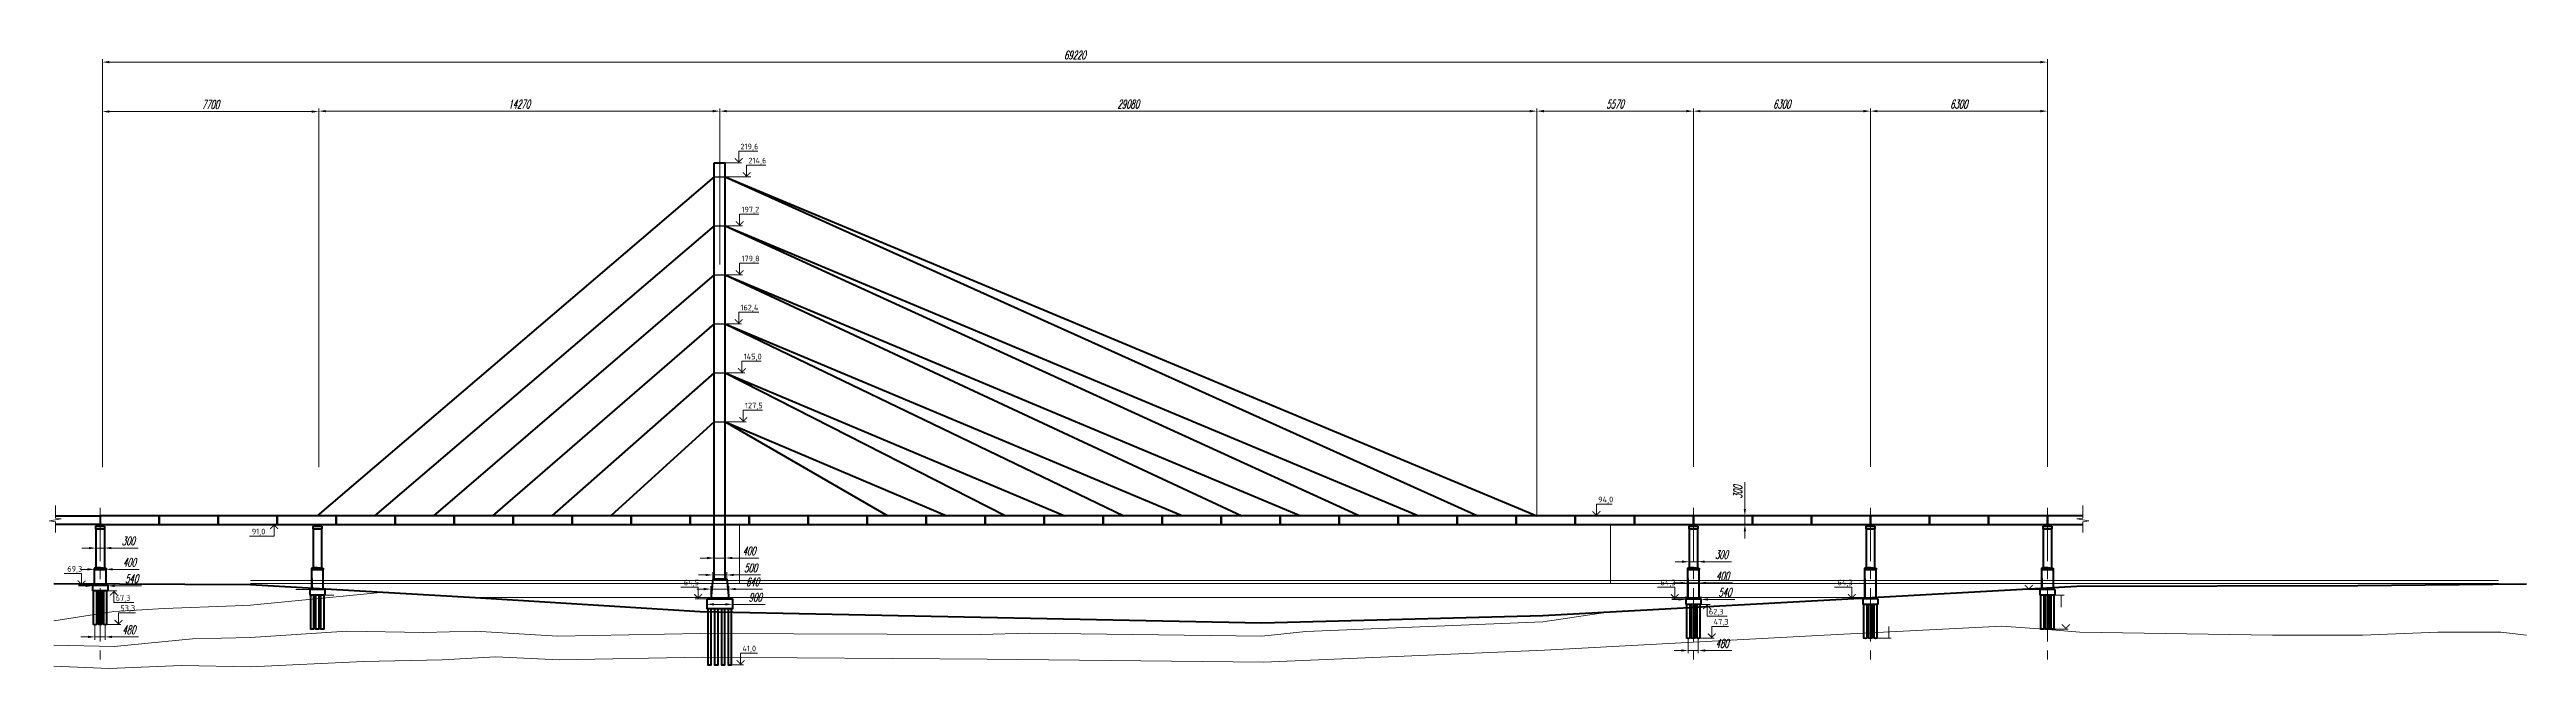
# Model space of a CAD drawing. Header units: inches. Extents: x 240 to 1121, y 146 to 366.
import ezdxf

# ---------------------------------------------------------------- set-up
doc = ezdxf.new("R2010")
doc.units = ezdxf.units.IN
doc.header["$MEASUREMENT"] = 0
doc.linetypes.add('CENTER2', pattern=[28.575, 19.05, -3.175, 3.175, -3.175])
for name, color, linetype, lineweight in [('2', 7, 'Continuous', 15), ('axis', 40, 'CENTER2', 20), ('dim', 4, 'Continuous', 25), ('elevation', 250, 'Continuous', 40)]:
    doc.layers.add(name, color=color, linetype=linetype, lineweight=lineweight)
doc.layers.add('const', color=251, linetype='Continuous', lineweight=0, plot=False)
doc.layers.add('Model', color=250, linetype='Continuous')
doc.layers.add('water level', color=7, linetype='Continuous', lineweight=9, true_color=0x2099df)
doc.styles.add('GOST-2.304_Type-B', font='')
doc.styles.add('text-razm', font='simplex.shx', dxfattribs={"width": 0.6, "oblique": 15})
doc.styles.get('GOST-2.304_Type-B').set_extended_font_data('GOST Common')
doc.dimstyles.new('razm-001', dxfattribs={"dimtxt": 3, "dimasz": 2.5, "dimexe": 1, "dimexo": 0, "dimgap": 1, "dimtad": 1, "dimdec": 0, "dimlfac": 100, "dimzin": 1, "dimtxsty": 'text-razm', "dimcen": 2.5, "dimclrd": 256, "dimclre": 256, "dimclrt": 7, "dimaunit": 1, "dimadec": 0, "dimazin": 2, "dimtfac": 1, "dimtdec": 0, "dimtmove": 0, "dimatfit": 3, "dimfxl": 1, "dimlwd": 20, "dimlwe": 20, "dimarcsym": 0})

# ---------------------------------------------------------------- blocks, each defined once
blk = doc.blocks.new('*D23')
at = {"layer": 'Defpoints', "color": 0, "transparency": 16777216}
for p in [(474, 168.82), (483, 168.82), (483, 168.61)]:
    blk.add_point(p, dxfattribs=at)
at = {"layer": 'dim', "lineweight": 20, "transparency": 16777216}
for p, q in [((474, 168.82), (474, 167.61)), ((476.5, 168.61), (480.5, 168.61)), ((483, 168.82), (483, 167.61)), ((483, 168.61), (494.65, 168.61))]:
    blk.add_line(p, q, dxfattribs=at)
at = {"layer": 'dim', "transparency": 16777216}
for points in [[(476.5, 169.03), (476.5, 168.19), (474, 168.61)], [(480.5, 169.03), (480.5, 168.19), (483, 168.61)]]:
    blk.add_solid(points, dxfattribs=at)
at = {"layer": 'dim', "color": 7, "transparency": 16777216, "insert": (491.16, 171.11), "char_height": 3, "attachment_point": 5, "style": 'text-razm'}
blk.add_mtext('900', dxfattribs=at)
blk = doc.blocks.new('*D24')
at = {"layer": 'Defpoints', "color": 0, "transparency": 16777216}
for p in [(476.5, 183.84), (480.5, 185.09), (480.5, 183.84)]:
    blk.add_point(p, dxfattribs=at)
at = {"layer": 'dim', "lineweight": 20, "transparency": 16777216}
for p, q in [((476.5, 183.84), (476.5, 186.09)), ((480.5, 183.84), (480.5, 186.09)), ((474, 185.09), (471.5, 185.09)), ((476.5, 185.09), (480.5, 185.09)), ((483, 185.09), (492.42, 185.09))]:
    blk.add_line(p, q, dxfattribs=at)
at = {"layer": 'dim', "transparency": 16777216}
for points in [[(474, 185.51), (474, 184.67), (476.5, 185.09)], [(483, 185.51), (483, 184.67), (480.5, 185.09)]]:
    blk.add_solid(points, dxfattribs=at)
at = {"layer": 'dim', "color": 7, "transparency": 16777216, "insert": (488.96, 187.59), "char_height": 3, "attachment_point": 5, "style": 'text-razm'}
blk.add_mtext('400', dxfattribs=at)
blk = doc.blocks.new('*D25')
at = {"layer": 'Defpoints', "color": 0, "transparency": 16777216}
for p in [(476, 177.59), (481, 179.06), (481, 177.59)]:
    blk.add_point(p, dxfattribs=at)
at = {"layer": 'dim', "lineweight": 20, "transparency": 16777216}
for p, q in [((473.5, 179.06), (471, 179.06)), ((476, 177.59), (476, 180.06)), ((476, 179.06), (481, 179.06)), ((481, 177.59), (481, 180.06)), ((483.5, 179.06), (493.04, 179.06))]:
    blk.add_line(p, q, dxfattribs=at)
at = {"layer": 'dim', "transparency": 16777216}
for points in [[(473.5, 179.48), (473.5, 178.65), (476, 179.06)], [(483.5, 179.48), (483.5, 178.65), (481, 179.06)]]:
    blk.add_solid(points, dxfattribs=at)
at = {"layer": 'dim', "color": 7, "transparency": 16777216, "insert": (489.52, 181.56), "char_height": 3, "attachment_point": 5, "style": 'text-razm'}
blk.add_mtext('500', dxfattribs=at)
blk = doc.blocks.new('*D26')
at = {"layer": 'Defpoints', "color": 0, "transparency": 16777216}
for p in [(475.3, 171.07), (481.7, 174.04), (481.7, 171.07)]:
    blk.add_point(p, dxfattribs=at)
at = {"layer": 'dim', "lineweight": 20, "transparency": 16777216}
for p, q in [((472.8, 174.04), (470.3, 174.04)), ((475.3, 171.07), (475.3, 175.04)), ((475.3, 174.04), (481.7, 174.04)), ((481.7, 171.07), (481.7, 175.04)), ((484.2, 174.04), (493.69, 174.04))]:
    blk.add_line(p, q, dxfattribs=at)
at = {"layer": 'dim', "transparency": 16777216}
for points in [[(472.8, 174.46), (472.8, 173.62), (475.3, 174.04)], [(484.2, 174.46), (484.2, 173.62), (481.7, 174.04)]]:
    blk.add_solid(points, dxfattribs=at)
at = {"layer": 'dim', "color": 7, "transparency": 16777216, "insert": (490.2, 176.54), "char_height": 3, "attachment_point": 5, "style": 'text-razm'}
blk.add_mtext('640', dxfattribs=at)
blk = doc.blocks.new('*D27')
at = {"layer": 'Defpoints', "color": 0, "transparency": 16777216}
for p in [(769.3, 344.06), (478.5, 325.64), (769.3, 200.07)]:
    blk.add_point(p, dxfattribs=at)
at = {"layer": 'dim', "lineweight": 20, "transparency": 16777216}
for p, q in [((478.5, 325.64), (478.5, 345.06)), ((481, 344.06), (766.8, 344.06)), ((769.3, 200.07), (769.3, 345.06))]:
    blk.add_line(p, q, dxfattribs=at)
at = {"layer": 'dim', "transparency": 16777216}
for points in [[(481, 344.48), (481, 343.65), (478.5, 344.06)], [(766.8, 344.48), (766.8, 343.65), (769.3, 344.06)]]:
    blk.add_solid(points, dxfattribs=at)
at = {"layer": 'dim', "color": 7, "transparency": 16777216, "insert": (623.9, 346.56), "char_height": 3, "attachment_point": 5, "style": 'text-razm'}
blk.add_mtext('29080', dxfattribs=at)
blk = doc.blocks.new('*D28')
at = {"layer": 'Defpoints', "color": 0, "transparency": 16777216}
for p in [(825, 344.06), (769.3, 265.08), (825, 217.5)]:
    blk.add_point(p, dxfattribs=at)
at = {"layer": 'dim', "lineweight": 20, "transparency": 16777216}
for p, q in [((769.3, 265.08), (769.3, 345.06)), ((771.8, 344.06), (822.5, 344.06)), ((825, 217.5), (825, 345.06))]:
    blk.add_line(p, q, dxfattribs=at)
at = {"layer": 'dim', "transparency": 16777216}
for points in [[(771.8, 344.48), (771.8, 343.65), (769.3, 344.06)], [(822.5, 344.48), (822.5, 343.65), (825, 344.06)]]:
    blk.add_solid(points, dxfattribs=at)
at = {"layer": 'dim', "color": 7, "transparency": 16777216, "insert": (797.15, 346.56), "char_height": 3, "attachment_point": 5, "style": 'text-razm'}
blk.add_mtext('5570', dxfattribs=at)
blk = doc.blocks.new('*D29')
at = {"layer": 'Defpoints', "color": 0, "transparency": 16777216}
for p in [(888, 344.06), (825, 273.5), (888, 217.5)]:
    blk.add_point(p, dxfattribs=at)
at = {"layer": 'dim', "lineweight": 20, "transparency": 16777216}
for p, q in [((825, 273.5), (825, 345.06)), ((827.5, 344.06), (885.5, 344.06)), ((888, 217.5), (888, 345.06))]:
    blk.add_line(p, q, dxfattribs=at)
at = {"layer": 'dim', "transparency": 16777216}
for points in [[(827.5, 344.48), (827.5, 343.65), (825, 344.06)], [(885.5, 344.48), (885.5, 343.65), (888, 344.06)]]:
    blk.add_solid(points, dxfattribs=at)
at = {"layer": 'dim', "color": 7, "transparency": 16777216, "insert": (856.5, 346.56), "char_height": 3, "attachment_point": 5, "style": 'text-razm'}
blk.add_mtext('6300', dxfattribs=at)
blk = doc.blocks.new('*D30')
at = {"layer": 'Defpoints', "color": 0, "transparency": 16777216}
for p in [(478.5, 344.06), (478.5, 289.54), (335.79, 217.5)]:
    blk.add_point(p, dxfattribs=at)
at = {"layer": 'dim', "lineweight": 20, "transparency": 16777216}
for p, q in [((335.79, 217.5), (335.79, 345.06)), ((338.29, 344.06), (476, 344.06)), ((478.5, 289.54), (478.5, 345.06))]:
    blk.add_line(p, q, dxfattribs=at)
at = {"layer": 'dim', "transparency": 16777216}
for points in [[(338.29, 344.48), (338.29, 343.65), (335.79, 344.06)], [(476, 344.48), (476, 343.65), (478.5, 344.06)]]:
    blk.add_solid(points, dxfattribs=at)
at = {"layer": 'dim', "color": 7, "transparency": 16777216, "insert": (407.14, 346.56), "char_height": 3, "attachment_point": 5, "style": 'text-razm'}
blk.add_mtext('14270', dxfattribs=at)
blk = doc.blocks.new('*D31')
at = {"layer": 'Defpoints', "color": 0, "transparency": 16777216}
for p in [(335.79, 343.91), (258.79, 217.35), (335.79, 217.35)]:
    blk.add_point(p, dxfattribs=at)
at = {"layer": 'dim', "lineweight": 20, "transparency": 16777216}
for p, q in [((258.79, 217.35), (258.79, 344.91)), ((261.29, 343.91), (333.29, 343.91)), ((335.79, 217.35), (335.79, 344.91))]:
    blk.add_line(p, q, dxfattribs=at)
at = {"layer": 'dim', "transparency": 16777216}
for points in [[(261.29, 344.33), (261.29, 343.5), (258.79, 343.91)], [(333.29, 344.33), (333.29, 343.5), (335.79, 343.91)]]:
    blk.add_solid(points, dxfattribs=at)
at = {"layer": 'dim', "color": 7, "transparency": 16777216, "insert": (297.29, 346.41), "char_height": 3, "attachment_point": 5, "style": 'text-razm'}
blk.add_mtext('7700', dxfattribs=at)
blk = doc.blocks.new('*D32')
at = {"layer": 'Defpoints', "color": 0, "transparency": 16777216}
for p in [(951, 361.5), (258.79, 217.35), (951, 217.5)]:
    blk.add_point(p, dxfattribs=at)
at = {"layer": 'dim', "lineweight": 20, "transparency": 16777216}
for p, q in [((258.79, 217.35), (258.79, 362.5)), ((261.29, 361.5), (948.5, 361.5)), ((951, 217.5), (951, 362.5))]:
    blk.add_line(p, q, dxfattribs=at)
at = {"layer": 'dim', "transparency": 16777216}
for points in [[(261.29, 361.92), (261.29, 361.09), (258.79, 361.5)], [(948.5, 361.92), (948.5, 361.09), (951, 361.5)]]:
    blk.add_solid(points, dxfattribs=at)
at = {"layer": 'dim', "color": 7, "transparency": 16777216, "insert": (604.89, 364), "char_height": 3, "attachment_point": 5, "style": 'text-razm'}
blk.add_mtext('69220', dxfattribs=at)
blk = doc.blocks.new('*D33')
at = {"layer": 'Defpoints', "color": 0, "transparency": 16777216}
for p in [(951, 344.06), (888, 249.13), (951, 249.13)]:
    blk.add_point(p, dxfattribs=at)
at = {"layer": 'dim', "lineweight": 20, "transparency": 16777216}
for p, q in [((888, 249.13), (888, 345.06)), ((890.5, 344.06), (948.5, 344.06)), ((951, 249.13), (951, 345.06))]:
    blk.add_line(p, q, dxfattribs=at)
at = {"layer": 'dim', "transparency": 16777216}
for points in [[(890.5, 344.48), (890.5, 343.65), (888, 344.06)], [(948.5, 344.48), (948.5, 343.65), (951, 344.06)]]:
    blk.add_solid(points, dxfattribs=at)
at = {"layer": 'dim', "color": 7, "transparency": 16777216, "insert": (919.5, 346.56), "char_height": 3, "attachment_point": 5, "style": 'text-razm'}
blk.add_mtext('6300', dxfattribs=at)
blk = doc.blocks.new('*D34')
at = {"layer": 'Defpoints', "color": 0, "transparency": 16777216}
for p in [(256.5, 188.07), (259.5, 188.63), (259.5, 188.07)]:
    blk.add_point(p, dxfattribs=at)
at = {"layer": 'dim', "lineweight": 20, "transparency": 16777216}
for p, q in [((254, 188.63), (251.5, 188.63)), ((256.5, 188.07), (256.5, 189.63)), ((256.5, 188.63), (259.5, 188.63)), ((259.5, 188.07), (259.5, 189.63)), ((262, 188.63), (271.54, 188.63))]:
    blk.add_line(p, q, dxfattribs=at)
at = {"layer": 'dim', "transparency": 16777216}
for points in [[(254, 189.04), (254, 188.21), (256.5, 188.63)], [(262, 189.04), (262, 188.21), (259.5, 188.63)]]:
    blk.add_solid(points, dxfattribs=at)
at = {"layer": 'dim', "color": 7, "transparency": 16777216, "insert": (268.02, 191.13), "char_height": 3, "attachment_point": 5, "style": 'text-razm'}
blk.add_mtext('300', dxfattribs=at)
blk = doc.blocks.new('*D35')
at = {"layer": 'Defpoints', "color": 0, "transparency": 16777216}
for p in [(256, 181.27), (260, 181.13), (260, 181.05)]:
    blk.add_point(p, dxfattribs=at)
at = {"layer": 'dim', "lineweight": 20, "transparency": 16777216}
for p, q in [((253.5, 181.05), (251, 181.05)), ((256, 181.27), (256, 180.05)), ((256, 181.05), (260, 181.05)), ((260, 181.13), (260, 180.05)), ((262.5, 181.05), (271.92, 181.05))]:
    blk.add_line(p, q, dxfattribs=at)
at = {"layer": 'dim', "transparency": 16777216}
for points in [[(253.5, 181.47), (253.5, 180.64), (256, 181.05)], [(262.5, 181.47), (262.5, 180.64), (260, 181.05)]]:
    blk.add_solid(points, dxfattribs=at)
at = {"layer": 'dim', "color": 7, "transparency": 16777216, "insert": (268.46, 183.55), "char_height": 3, "attachment_point": 5, "style": 'text-razm'}
blk.add_mtext('400', dxfattribs=at)
blk = doc.blocks.new('*D36')
at = {"layer": 'Defpoints', "color": 0, "transparency": 16777216}
for p in [(255.3, 173.41), (260.7, 175.19), (260.7, 174.41)]:
    blk.add_point(p, dxfattribs=at)
at = {"layer": 'dim', "lineweight": 20, "transparency": 16777216}
for p, q in [((252.8, 175.19), (250.3, 175.19)), ((255.3, 173.41), (255.3, 176.19)), ((255.3, 175.19), (260.7, 175.19)), ((260.7, 174.41), (260.7, 176.19)), ((263.2, 175.19), (272.74, 175.19))]:
    blk.add_line(p, q, dxfattribs=at)
at = {"layer": 'dim', "transparency": 16777216}
for points in [[(252.8, 175.61), (252.8, 174.77), (255.3, 175.19)], [(263.2, 175.61), (263.2, 174.77), (260.7, 175.19)]]:
    blk.add_solid(points, dxfattribs=at)
at = {"layer": 'dim', "color": 7, "transparency": 16777216, "insert": (269.22, 177.69), "char_height": 3, "attachment_point": 5, "style": 'text-razm'}
blk.add_mtext('540', dxfattribs=at)
blk = doc.blocks.new('*D37')
at = {"layer": 'Defpoints', "color": 0, "transparency": 16777216}
for p in [(256.17, 161.32), (259.77, 161.32), (259.77, 157.03)]:
    blk.add_point(p, dxfattribs=at)
at = {"layer": 'dim', "lineweight": 20, "transparency": 16777216}
for p, q in [((256.17, 161.32), (256.17, 156.03)), ((259.77, 161.32), (259.77, 156.03)), ((253.67, 157.03), (251.17, 157.03)), ((256.17, 157.03), (259.77, 157.03)), ((262.27, 157.03), (271.7, 157.03))]:
    blk.add_line(p, q, dxfattribs=at)
at = {"layer": 'dim', "transparency": 16777216}
for points in [[(253.67, 157.45), (253.67, 156.61), (256.17, 157.03)], [(262.27, 157.45), (262.27, 156.61), (259.77, 157.03)]]:
    blk.add_solid(points, dxfattribs=at)
at = {"layer": 'dim', "color": 7, "transparency": 16777216, "insert": (268.24, 159.53), "char_height": 3, "attachment_point": 5, "style": 'text-razm'}
blk.add_mtext('480', dxfattribs=at)
blk = doc.blocks.new('*D38')
at = {"layer": 'Defpoints', "color": 0, "transparency": 16777216}
for p in [(823.5, 183.23), (826.5, 183.79), (826.5, 183.23)]:
    blk.add_point(p, dxfattribs=at)
at = {"layer": 'dim', "lineweight": 20, "transparency": 16777216}
for p, q in [((821, 183.79), (818.5, 183.79)), ((823.5, 183.23), (823.5, 184.79)), ((823.5, 183.79), (826.5, 183.79)), ((826.5, 183.23), (826.5, 184.79)), ((829, 183.79), (838.54, 183.79))]:
    blk.add_line(p, q, dxfattribs=at)
at = {"layer": 'dim', "transparency": 16777216}
for points in [[(821, 184.21), (821, 183.37), (823.5, 183.79)], [(829, 184.21), (829, 183.37), (826.5, 183.79)]]:
    blk.add_solid(points, dxfattribs=at)
at = {"layer": 'dim', "color": 7, "transparency": 16777216, "insert": (835.02, 186.29), "char_height": 3, "attachment_point": 5, "style": 'text-razm'}
blk.add_mtext('300', dxfattribs=at)
blk = doc.blocks.new('*D39')
at = {"layer": 'Defpoints', "color": 0, "transparency": 16777216}
for p in [(823, 176.43), (827, 176.3), (827, 176.22)]:
    blk.add_point(p, dxfattribs=at)
at = {"layer": 'dim', "lineweight": 20, "transparency": 16777216}
for p, q in [((823, 176.43), (823, 175.22)), ((820.5, 176.22), (818, 176.22)), ((823, 176.22), (827, 176.22)), ((827, 176.3), (827, 175.22)), ((829.5, 176.22), (838.92, 176.22))]:
    blk.add_line(p, q, dxfattribs=at)
at = {"layer": 'dim', "transparency": 16777216}
for points in [[(820.5, 176.63), (820.5, 175.8), (823, 176.22)], [(829.5, 176.63), (829.5, 175.8), (827, 176.22)]]:
    blk.add_solid(points, dxfattribs=at)
at = {"layer": 'dim', "color": 7, "transparency": 16777216, "insert": (835.46, 178.72), "char_height": 3, "attachment_point": 5, "style": 'text-razm'}
blk.add_mtext('400', dxfattribs=at)
blk = doc.blocks.new('*D40')
at = {"layer": 'Defpoints', "color": 0, "transparency": 16777216}
for p in [(822.3, 168.57), (827.7, 170.35), (827.7, 169.57)]:
    blk.add_point(p, dxfattribs=at)
at = {"layer": 'dim', "lineweight": 20, "transparency": 16777216}
for p, q in [((819.8, 170.35), (817.3, 170.35)), ((822.3, 168.57), (822.3, 171.35)), ((822.3, 170.35), (827.7, 170.35)), ((827.7, 169.57), (827.7, 171.35)), ((830.2, 170.35), (839.74, 170.35))]:
    blk.add_line(p, q, dxfattribs=at)
at = {"layer": 'dim', "transparency": 16777216}
for points in [[(819.8, 170.77), (819.8, 169.94), (822.3, 170.35)], [(830.2, 170.77), (830.2, 169.94), (827.7, 170.35)]]:
    blk.add_solid(points, dxfattribs=at)
at = {"layer": 'dim', "color": 7, "transparency": 16777216, "insert": (836.22, 172.85), "char_height": 3, "attachment_point": 5, "style": 'text-razm'}
blk.add_mtext('540', dxfattribs=at)
blk = doc.blocks.new('*D41')
at = {"layer": 'Defpoints', "color": 0, "transparency": 16777216}
for p in [(823.17, 156.49), (826.77, 156.49), (826.77, 152.19)]:
    blk.add_point(p, dxfattribs=at)
at = {"layer": 'dim', "lineweight": 20, "transparency": 16777216}
for p, q in [((820.67, 152.19), (818.17, 152.19)), ((823.17, 156.49), (823.17, 151.19)), ((823.17, 152.19), (826.77, 152.19)), ((826.77, 156.49), (826.77, 151.19)), ((829.27, 152.19), (838.7, 152.19))]:
    blk.add_line(p, q, dxfattribs=at)
at = {"layer": 'dim', "transparency": 16777216}
for points in [[(820.67, 152.61), (820.67, 151.77), (823.17, 152.19)], [(829.27, 152.61), (829.27, 151.77), (826.77, 152.19)]]:
    blk.add_solid(points, dxfattribs=at)
at = {"layer": 'dim', "color": 7, "transparency": 16777216, "insert": (835.24, 154.69), "char_height": 3, "attachment_point": 5, "style": 'text-razm'}
blk.add_mtext('480', dxfattribs=at)
blk = doc.blocks.new('*D22')
at = {"layer": 'Defpoints', "color": 0, "transparency": 16777216}
for p in [(840.61, 200.07), (840.61, 197.07), (843.33, 200.07)]:
    blk.add_point(p, dxfattribs=at)
at = {"layer": 'dim', "lineweight": 20, "transparency": 16777216}
for p, q in [((843.33, 202.57), (843.33, 212.11)), ((840.61, 200.07), (844.33, 200.07)), ((840.61, 197.07), (844.33, 197.07)), ((843.33, 197.07), (843.33, 200.07)), ((843.33, 194.57), (843.33, 192.07))]:
    blk.add_line(p, q, dxfattribs=at)
at = {"layer": 'dim', "transparency": 16777216}
for points in [[(842.92, 202.57), (843.75, 202.57), (843.33, 200.07)], [(842.92, 194.57), (843.75, 194.57), (843.33, 197.07)]]:
    blk.add_solid(points, dxfattribs=at)
at = {"layer": 'dim', "color": 7, "transparency": 16777216, "insert": (840.83, 208.59), "char_height": 3, "attachment_point": 5, "rotation": 90, "style": 'text-razm'}
blk.add_mtext('300', dxfattribs=at)

msp = doc.modelspace()

# ---------------------------------------------------------------- linework, layer by layer
at = {"layer": '2', "linetype": 'Continuous'}
for p, q in [((485.262, 325.641), (485.262, 329.841)), ((485.262, 329.841), (492.105, 329.841)), ((480.499, 325.641), (486.312, 325.641)), ((480.499, 320.641), (489.575, 320.641)), ((488.085, 324.841), (494.928, 324.841)), ((488.085, 320.641), (488.085, 324.841)), ((480.499, 303.215), (486.65, 303.215)), ((485.6, 303.215), (485.6, 307.415)), ((485.6, 307.415), (492.443, 307.415)), ((480.499, 285.789), (486.65, 285.789)), ((485.6, 285.789), (485.6, 289.989)), ((485.6, 289.989), (492.443, 289.989)), ((480.499, 268.363), (486.301, 268.363)), ((485.251, 268.363), (485.251, 272.563)), ((485.251, 272.563), (492.443, 272.563)), ((480.499, 250.937), (487.462, 250.937)), ((486.412, 250.937), (486.412, 255.137)), ((486.412, 255.137), (493.254, 255.137)), ((480.499, 233.511), (487.924, 233.511)), ((486.874, 233.511), (486.874, 237.711)), ((486.874, 237.711), (493.717, 237.711)), ((790.493, 200.07), (790.493, 204.27)), ((790.493, 204.27), (796.11, 204.27)), ((319.91, 197.07), (319.91, 192.87)), ((319.91, 192.87), (311.167, 192.87)), ((251.401, 179.609), (245.258, 179.609)), ((251.401, 175.409), (251.401, 179.609)), ((255.393, 175.409), (250.351, 175.409)), ((260.699, 173.408), (263.938, 173.408)), ((262.888, 173.408), (262.888, 169.208)), ((270.041, 169.208), (262.888, 169.208)), ((332.684, 173.839), (327.642, 173.839)), ((337.99, 171.837), (341.229, 171.837)), ((470.823, 174.77), (464.68, 174.77)), ((473.999, 170.57), (469.773, 170.57)), ((470.823, 170.57), (470.823, 174.77)), ((818.401, 174.772), (812.258, 174.772)), ((822.393, 170.572), (817.351, 170.572)), ((818.401, 170.572), (818.401, 174.772)), ((827.699, 168.57), (830.938, 168.57)), ((829.888, 168.57), (829.888, 164.37)), ((881.401, 174.772), (875.258, 174.772)), ((885.393, 170.572), (880.351, 170.572)), ((881.401, 170.572), (881.401, 174.772)), ((948.393, 173.839), (943.351, 173.839)), ((953.699, 171.837), (956.938, 171.837)), ((955.888, 171.837), (955.888, 167.637)), ((260.299, 161.407), (265.417, 161.407)), ((264.566, 161.407), (264.566, 165.607)), ((264.566, 165.607), (270.534, 165.607)), ((837.041, 164.37), (829.888, 164.37)), ((831.566, 156.569), (831.566, 160.769)), ((831.566, 160.769), (837.534, 160.769)), ((894.566, 156.569), (894.566, 160.769)), ((953.299, 159.837), (958.417, 159.837)), ((485.955, 147.07), (485.955, 151.27)), ((485.955, 151.27), (491.922, 151.27)), ((827.299, 156.569), (832.417, 156.569)), ((890.299, 156.569), (895.417, 156.569)), ((482.693, 147.07), (487.005, 147.07))]:
    msp.add_line(p, q, dxfattribs=at)
at = {"layer": '2'}
for p, q in [((311.487, 156.82), (345.8, 159.104)), ((345.8, 159.104), (373.235, 158.647)), ((373.235, 158.647), (391.487, 159.104)), ((391.487, 159.104), (420.788, 157.277)), ((671.487, 157.339), (687.072, 158.933)), ((687.072, 158.933), (771.487, 162.386)), ((771.487, 162.386), (794.559, 165.8)), ((871.583, 157.601), (934.732, 160.808)), ((934.732, 160.808), (949.716, 159.739)), ((949.716, 159.739), (962.56, 158.67)), ((962.56, 158.67), (1031.06, 157.601)), ((1063.17, 157.601), (1089.927, 158.67)), ((1089.927, 158.67), (1112.404, 158.67)), ((1112.404, 158.67), (1121.487, 157.601)), ((241.487, 154.08), (263.039, 153.623)), ((263.039, 153.623), (290.931, 156.363)), ((290.931, 156.363), (311.487, 156.82)), ((379.764, 148.92), (398.818, 149.959)), ((398.818, 149.959), (421.338, 148.92)), ((420.788, 157.277), (471.487, 158.19)), ((471.487, 158.19), (571.487, 157.874)), ((571.487, 157.874), (588.635, 158.337)), ((588.635, 158.337), (671.487, 157.339)), ((672.137, 147.98), (772.043, 152.256)), ((772.043, 152.256), (871.583, 157.601)), ((1031.06, 157.601), (1063.17, 157.601)), ((241.487, 146.57), (261.278, 145.806)), ((261.278, 145.806), (286.915, 146.844)), ((286.915, 146.844), (311.487, 146.42)), ((311.487, 146.42), (351.701, 148.228)), ((351.701, 148.228), (379.764, 148.92)), ((421.338, 148.92), (472.281, 149.799)), ((472.281, 149.799), (573.668, 149.049)), ((573.668, 149.049), (672.137, 147.98))]:
    msp.add_line(p, q, dxfattribs=at)
at = {"layer": '2', "linetype": 'Continuous'}
for points in [[(483.862, 327.289, 0.35, 0.35, 0), (485.262, 325.889, 0.35, 0.35, 0), (486.662, 327.289, 0.35, 0.35, 0)], [(486.685, 322.289, 0.35, 0.35, 0), (488.085, 320.889, 0.35, 0.35, 0), (489.485, 322.289, 0.35, 0.35, 0)], [(484.2, 304.863, 0.35, 0.35, 0), (485.6, 303.463, 0.35, 0.35, 0), (487, 304.863, 0.35, 0.35, 0)], [(484.2, 287.437, 0.35, 0.35, 0), (485.6, 286.037, 0.35, 0.35, 0), (487, 287.437, 0.35, 0.35, 0)], [(483.851, 270.011, 0.35, 0.35, 0), (485.251, 268.611, 0.35, 0.35, 0), (486.651, 270.011, 0.35, 0.35, 0)], [(485.012, 252.585, 0.35, 0.35, 0), (486.412, 251.185, 0.35, 0.35, 0), (487.812, 252.585, 0.35, 0.35, 0)], [(485.474, 235.159, 0.35, 0.35, 0), (486.874, 233.759, 0.35, 0.35, 0), (488.274, 235.159, 0.35, 0.35, 0)], [(321.31, 195.422, 0.35, 0.35, 0), (319.91, 196.822, 0.35, 0.35, 0), (318.51, 195.422, 0.35, 0.35, 0)], [(789.093, 201.717, 0.35, 0.35, 0), (790.493, 200.317, 0.35, 0.35, 0), (791.893, 201.717, 0.35, 0.35, 0)], [(252.801, 177.057, 0.35, 0.35, 0), (251.401, 175.657, 0.35, 0.35, 0), (250.001, 177.057, 0.35, 0.35, 0)], [(261.488, 171.76, 0.35, 0.35, 0), (262.888, 173.16, 0.35, 0.35, 0), (264.288, 171.76, 0.35, 0.35, 0)], [(472.223, 172.217, 0.35, 0.35, 0), (470.823, 170.817, 0.35, 0.35, 0), (469.423, 172.217, 0.35, 0.35, 0)], [(819.801, 172.219, 0.35, 0.35, 0), (818.401, 170.819, 0.35, 0.35, 0), (817.001, 172.219, 0.35, 0.35, 0)], [(828.488, 166.922, 0.35, 0.35, 0), (829.888, 168.322, 0.35, 0.35, 0), (831.288, 166.922, 0.35, 0.35, 0)], [(882.801, 172.219, 0.35, 0.35, 0), (881.401, 170.819, 0.35, 0.35, 0), (880.001, 172.219, 0.35, 0.35, 0)], [(945.801, 175.486, 0.35, 0.35, 0), (944.401, 174.086, 0.35, 0.35, 0), (943.001, 175.486, 0.35, 0.35, 0)], [(263.166, 163.055, 0.35, 0.35, 0), (264.566, 161.655, 0.35, 0.35, 0), (265.966, 163.055, 0.35, 0.35, 0)], [(956.166, 161.484, 0.35, 0.35, 0), (957.566, 160.084, 0.35, 0.35, 0), (958.966, 161.484, 0.35, 0.35, 0)], [(830.166, 158.217, 0.35, 0.35, 0), (831.566, 156.817, 0.35, 0.35, 0), (832.966, 158.217, 0.35, 0.35, 0)], [(484.555, 148.717, 0.35, 0.35, 0), (485.955, 147.317, 0.35, 0.35, 0), (487.355, 148.717, 0.35, 0.35, 0)]]:
    msp.add_lwpolyline(points, format="xyseb", dxfattribs=at)
at = {"layer": '2', "color": 30}
for points in [[(242.078, 203.751), (242.078, 199.316), (244.157, 198.984), (242.078, 198.651), (239.999, 198.319), (242.078, 197.986), (242.078, 194.208)], [(963.609, 203.751), (963.609, 199.316), (961.53, 198.984), (963.609, 198.651), (965.689, 198.319), (963.609, 197.986), (963.609, 194.208)]]:
    msp.add_lwpolyline(points, dxfattribs=at)
at = {"layer": '2'}
msp.add_lwpolyline([(241.487, 162.697), (262.892, 166.083), (280.751, 167.089), (306.109, 168.057), (311.487, 168.339), (359.06, 172.934)], dxfattribs=at)
at = {"layer": 'axis'}
for p, q in [((257.999, 202.977), (257.999, 147.918)), ((824.999, 202.977), (824.999, 147.918)), ((887.999, 202.977), (887.999, 147.918)), ((950.999, 202.977), (950.999, 147.918))]:
    msp.add_line(p, q, dxfattribs=at)
at = {"layer": 'const'}
msp.add_line((311.487, 176.07), (1111.487, 176.07), dxfattribs=at)
msp.add_lwpolyline([(485.484, 176.07), (795.484, 176.07), (795.484, 197.07), (485.484, 197.07)], close=True, dxfattribs=at)
at = {"layer": 'elevation', "color": 18, "true_color": 0x000000}
for p, q in [((476.499, 320.641), (335.29, 200.07)), ((480.499, 320.641), (769.299, 200.07)), ((480.499, 320.641), (748.299, 200.07)), ((476.499, 303.215), (355.699, 200.07)), ((480.499, 303.215), (727.299, 200.07)), ((480.499, 303.215), (706.299, 200.07)), ((476.499, 285.789), (376.699, 200.07)), ((480.499, 285.789), (685.299, 200.07)), ((480.499, 285.789), (664.299, 200.07)), ((476.499, 268.363), (397.699, 200.07)), ((480.499, 268.363), (643.299, 200.07)), ((480.499, 268.363), (622.299, 200.07)), ((476.499, 250.937), (418.699, 200.07)), ((480.499, 250.937), (601.299, 200.07)), ((480.499, 250.937), (580.299, 200.07)), ((476.499, 233.511), (439.699, 200.07)), ((480.499, 233.511), (559.299, 200.07)), ((480.499, 233.511), (538.299, 200.07))]:
    msp.add_line(p, q, dxfattribs=at)
at = {"layer": 'elevation'}
for p, q in [((476.499, 177.59), (476.499, 325.641)), ((476.499, 325.641), (480.499, 325.641)), ((480.499, 177.59), (480.499, 325.641)), ((256.399, 196.465), (257.999, 196.665)), ((256.399, 196.465), (259.599, 196.465)), ((256.399, 196.465), (256.399, 195.465)), ((256.399, 195.465), (259.599, 195.465)), ((256.499, 195.465), (256.499, 181.54)), ((259.599, 196.465), (257.999, 196.665)), ((259.499, 195.465), (259.499, 181.54)), ((259.599, 196.465), (259.599, 195.465)), ((333.69, 196.465), (335.29, 196.665)), ((333.69, 196.465), (336.89, 196.465)), ((333.69, 196.465), (333.69, 195.465)), ((333.69, 195.465), (336.89, 195.465)), ((333.79, 195.465), (333.79, 181.54)), ((336.89, 196.465), (335.29, 196.665)), ((336.79, 195.465), (336.79, 181.54)), ((336.89, 196.465), (336.89, 195.465)), ((823.399, 196.465), (824.999, 196.665)), ((823.399, 196.465), (826.599, 196.465)), ((823.399, 196.465), (823.399, 195.465)), ((823.399, 195.465), (826.599, 195.465)), ((823.499, 195.465), (823.499, 181.54)), ((826.599, 196.465), (824.999, 196.665)), ((826.499, 195.465), (826.499, 181.54)), ((826.599, 196.465), (826.599, 195.465)), ((886.399, 196.465), (887.999, 196.665)), ((886.399, 196.465), (889.599, 196.465)), ((886.399, 196.465), (886.399, 195.465)), ((886.399, 195.465), (889.599, 195.465)), ((886.499, 195.465), (886.499, 181.54)), ((889.599, 196.465), (887.999, 196.665)), ((889.499, 195.465), (889.499, 181.54)), ((889.599, 196.465), (889.599, 195.465)), ((949.399, 196.465), (950.999, 196.665)), ((949.399, 196.465), (952.599, 196.465)), ((949.399, 196.465), (949.399, 195.465)), ((949.399, 195.465), (952.599, 195.465)), ((949.499, 195.465), (949.499, 181.54)), ((952.599, 196.465), (950.999, 196.665)), ((952.499, 195.465), (952.499, 181.54)), ((952.599, 196.465), (952.599, 195.465)), ((257.999, 181.714), (255.899, 181.47)), ((255.899, 181.47), (260.099, 181.47)), ((255.899, 181.47), (255.899, 180.97)), ((255.899, 180.97), (260.099, 180.97)), ((255.999, 175.431), (255.999, 180.97)), ((257.999, 181.714), (260.099, 181.47)), ((259.999, 180.97), (259.999, 175.431)), ((260.099, 181.47), (260.099, 180.97)), ((335.29, 181.714), (333.19, 181.47)), ((333.19, 181.47), (337.39, 181.47)), ((333.19, 181.47), (333.19, 180.97)), ((333.19, 180.97), (337.39, 180.97)), ((333.29, 173.837), (333.29, 180.97)), ((333.29, 177.836), (333.29, 173.837)), ((335.29, 181.714), (337.39, 181.47)), ((337.29, 180.97), (337.29, 173.837)), ((337.39, 181.47), (337.39, 180.97)), ((475.999, 177.59), (475.299, 170.57)), ((480.999, 177.59), (475.999, 177.59)), ((481.002, 177.59), (481.699, 170.57)), ((824.999, 181.714), (822.899, 181.47)), ((822.899, 181.47), (827.099, 181.47)), ((822.899, 181.47), (822.899, 180.97)), ((822.899, 180.97), (827.099, 180.97)), ((822.999, 170.57), (822.999, 180.97)), ((822.999, 177.836), (822.999, 170.57)), ((824.999, 181.714), (827.099, 181.47)), ((826.999, 180.97), (826.999, 170.57)), ((827.099, 181.47), (827.099, 180.97)), ((887.999, 181.714), (885.899, 181.47)), ((885.899, 181.47), (890.099, 181.47)), ((885.899, 181.47), (885.899, 180.97)), ((885.899, 180.97), (890.099, 180.97)), ((885.999, 170.57), (885.999, 180.97)), ((885.999, 177.836), (885.999, 170.57)), ((887.999, 181.714), (890.099, 181.47)), ((889.999, 180.97), (889.999, 170.57)), ((890.099, 181.47), (890.099, 180.97)), ((950.999, 181.714), (948.899, 181.47)), ((948.899, 181.47), (953.099, 181.47)), ((948.899, 181.47), (948.899, 180.97)), ((948.899, 180.97), (953.099, 180.97)), ((948.999, 173.837), (948.999, 180.97)), ((948.999, 177.836), (948.999, 173.837)), ((950.999, 181.714), (953.099, 181.47)), ((952.999, 180.97), (952.999, 173.837)), ((953.099, 181.47), (953.099, 180.97)), ((260.699, 175.408), (255.299, 175.408)), ((255.299, 175.408), (255.299, 173.408)), ((260.699, 173.408), (255.299, 173.408)), ((260.699, 175.408), (260.699, 173.408)), ((337.99, 173.837), (332.59, 173.837)), ((332.59, 173.837), (332.59, 171.837)), ((337.99, 171.837), (332.59, 171.837)), ((333.29, 175.931), (333.29, 175.431)), ((337.29, 175.931), (337.29, 175.431)), ((337.99, 173.837), (337.99, 171.837)), ((827.699, 170.57), (822.299, 170.57)), ((822.299, 170.57), (822.299, 168.57)), ((827.699, 168.57), (822.299, 168.57)), ((822.999, 172.008), (822.999, 171.508)), ((826.999, 172.008), (826.999, 171.508)), ((827.699, 170.57), (827.699, 168.57)), ((890.699, 170.57), (885.299, 170.57)), ((885.299, 170.57), (885.299, 168.57)), ((890.699, 168.57), (885.299, 168.57)), ((885.999, 172.008), (885.999, 171.508)), ((889.999, 172.008), (889.999, 171.508)), ((890.699, 170.57), (890.699, 168.57)), ((953.699, 173.837), (948.299, 173.837)), ((948.299, 173.837), (948.299, 171.837)), ((953.699, 171.837), (948.299, 171.837)), ((948.999, 175.931), (948.999, 175.431)), ((952.999, 175.931), (952.999, 175.431)), ((953.699, 173.837), (953.699, 171.837))]:
    msp.add_line(p, q, dxfattribs=at)
at = {"layer": 'elevation', "color": 7}
for p, q in [((241.487, 175.97), (311.487, 175.67)), ((311.487, 175.67), (391.487, 171.07)), ((391.487, 171.07), (471.487, 166.07)), ((771.487, 164.67), (871.479, 170.07)), ((871.479, 170.07), (961.487, 175.07)), ((961.487, 175.07), (1061.487, 175.37)), ((1061.487, 175.37), (1121.487, 175.87)), ((471.487, 166.07), (571.487, 164.07)), ((571.487, 164.07), (671.487, 162.07)), ((671.487, 162.07), (771.487, 164.67))]:
    msp.add_line(p, q, dxfattribs=at)
at = {"layer": 'elevation'}
for points in [[(242.078, 200.07), (257.999, 200.07), (257.999, 197.07), (242.078, 197.07)], [(257.098, 196.552), (257.098, 196.985), (258.9, 196.985), (258.9, 196.552)], [(334.389, 196.552), (334.389, 196.985), (336.191, 196.985), (336.191, 196.552)], [(824.098, 196.552), (824.098, 196.985), (825.9, 196.985), (825.9, 196.552)], [(887.098, 196.552), (887.098, 196.985), (888.9, 196.985), (888.9, 196.552)], [(950.098, 196.552), (950.098, 196.985), (951.9, 196.985), (951.9, 196.552)], [(963.609, 200.07), (950.999, 200.07), (950.999, 197.07), (963.609, 197.07)], [(256.699, 173.408), (256.699, 161.407), (256.223, 161.323), (255.699, 161.407), (255.699, 173.408)], [(256.699, 173.408), (256.699, 161.407), (256.223, 161.323), (255.699, 161.407), (255.699, 173.408)], [(258.499, 173.408), (258.499, 161.407), (258.023, 161.323), (257.499, 161.407), (257.499, 173.408)], [(260.299, 173.408), (260.299, 161.407), (259.823, 161.323), (259.299, 161.407), (259.299, 173.408)], [(333.99, 171.837), (333.99, 159.837), (333.515, 159.753), (332.99, 159.837), (332.99, 171.837)], [(335.79, 171.837), (335.79, 159.837), (335.315, 159.753), (334.79, 159.837), (334.79, 171.837)], [(337.59, 171.837), (337.59, 159.837), (337.115, 159.753), (336.59, 159.837), (336.59, 171.837)], [(823.699, 168.57), (823.699, 156.569), (823.223, 156.485), (822.699, 156.569), (822.699, 168.57)], [(825.499, 168.57), (825.499, 156.569), (825.023, 156.485), (824.499, 156.569), (824.499, 168.57)], [(827.299, 168.57), (827.299, 156.569), (826.823, 156.485), (826.299, 156.569), (826.299, 168.57)], [(886.699, 168.57), (886.699, 156.569), (886.223, 156.485), (885.699, 156.569), (885.699, 168.57)], [(888.499, 168.57), (888.499, 156.569), (888.023, 156.485), (887.499, 156.569), (887.499, 168.57)], [(890.299, 168.57), (890.299, 156.569), (889.823, 156.485), (889.299, 156.569), (889.299, 168.57)], [(949.699, 171.837), (949.699, 159.837), (949.223, 159.753), (948.699, 159.837), (948.699, 171.837)], [(951.499, 171.837), (951.499, 159.837), (951.023, 159.753), (950.499, 159.837), (950.499, 171.837)], [(953.299, 171.837), (953.299, 159.837), (952.823, 159.753), (952.299, 159.837), (952.299, 171.837)]]:
    msp.add_lwpolyline(points, dxfattribs=at)
for points in [[(278.999, 200.07), (257.999, 200.07), (257.999, 197.07), (278.999, 197.07)], [(299.999, 200.07), (278.999, 200.07), (278.999, 197.07), (299.999, 197.07)], [(320.999, 200.07), (299.999, 200.07), (299.999, 197.07), (320.999, 197.07)], [(341.999, 200.07), (320.999, 200.07), (320.999, 197.07), (341.999, 197.07)], [(362.999, 200.07), (341.999, 200.07), (341.999, 197.07), (362.999, 197.07)], [(383.999, 200.07), (362.999, 200.07), (362.999, 197.07), (383.999, 197.07)], [(404.999, 200.07), (383.999, 200.07), (383.999, 197.07), (404.999, 197.07)], [(425.999, 200.07), (404.999, 200.07), (404.999, 197.07), (425.999, 197.07)], [(446.999, 200.07), (425.999, 200.07), (425.999, 197.07), (446.999, 197.07)], [(467.999, 200.07), (446.999, 200.07), (446.999, 197.07), (467.999, 197.07)], [(488.999, 200.07), (467.999, 200.07), (467.999, 197.07), (488.999, 197.07)], [(509.999, 200.07), (488.999, 200.07), (488.999, 197.07), (509.999, 197.07)], [(530.999, 200.07), (509.999, 200.07), (509.999, 197.07), (530.999, 197.07)], [(551.999, 200.07), (530.999, 200.07), (530.999, 197.07), (551.999, 197.07)], [(572.999, 200.07), (551.999, 200.07), (551.999, 197.07), (572.999, 197.07)], [(593.999, 200.07), (572.999, 200.07), (572.999, 197.07), (593.999, 197.07)], [(614.999, 200.07), (593.999, 200.07), (593.999, 197.07), (614.999, 197.07)], [(635.999, 200.07), (614.999, 200.07), (614.999, 197.07), (635.999, 197.07)], [(656.999, 200.07), (635.999, 200.07), (635.999, 197.07), (656.999, 197.07)], [(677.999, 200.07), (656.999, 200.07), (656.999, 197.07), (677.999, 197.07)], [(698.999, 200.07), (677.999, 200.07), (677.999, 197.07), (698.999, 197.07)], [(719.999, 200.07), (698.999, 200.07), (698.999, 197.07), (719.999, 197.07)], [(740.999, 200.07), (719.999, 200.07), (719.999, 197.07), (740.999, 197.07)], [(761.999, 200.07), (740.999, 200.07), (740.999, 197.07), (761.999, 197.07)], [(782.999, 200.07), (761.999, 200.07), (761.999, 197.07), (782.999, 197.07)], [(803.999, 200.07), (782.999, 200.07), (782.999, 197.07), (803.999, 197.07)], [(824.999, 200.07), (803.999, 200.07), (803.999, 197.07), (824.999, 197.07)], [(845.999, 200.07), (824.999, 200.07), (824.999, 197.07), (845.999, 197.07)], [(866.999, 200.07), (845.999, 200.07), (845.999, 197.07), (866.999, 197.07)], [(887.999, 200.07), (866.999, 200.07), (866.999, 197.07), (887.999, 197.07)], [(908.999, 200.07), (887.999, 200.07), (887.999, 197.07), (908.999, 197.07)], [(929.999, 200.07), (908.999, 200.07), (908.999, 197.07), (929.999, 197.07)], [(950.999, 200.07), (929.999, 200.07), (929.999, 197.07), (950.999, 197.07)], [(473.999, 170.57), (482.999, 170.57), (482.999, 167.07), (473.999, 167.07)], [(474.295, 167.07), (474.295, 147.07), (475.493, 147.07), (475.493, 167.07)], [(476.695, 167.07), (476.695, 147.07), (477.893, 147.07), (477.893, 167.07)], [(479.095, 167.07), (479.095, 147.07), (480.293, 147.07), (480.293, 167.07)], [(481.495, 167.07), (481.495, 147.07), (482.693, 147.07), (482.693, 167.07)]]:
    msp.add_lwpolyline(points, close=True, dxfattribs=at)
at = {"layer": 'Model', "color": 1}
for p, q in [((476.499, 320.641), (480.499, 320.641)), ((476.499, 303.215), (480.499, 303.215)), ((476.499, 285.789), (480.499, 285.789)), ((476.499, 268.363), (480.499, 268.363)), ((476.499, 250.937), (480.499, 250.937)), ((476.499, 233.511), (480.499, 233.511)), ((257.098, 196.552), (257.098, 196.465)), ((257.999, 197.07), (257.999, 196.665)), ((256.499, 181.54), (256.499, 180.97)), ((259.999, 180.97), (259.999, 175.408)), ((333.79, 181.54), (333.79, 181.47))]:
    msp.add_line(p, q, dxfattribs=at)
at = {"layer": 'water level'}
for p, q in [((311.487, 177.07), (1111.487, 177.07)), ((889.481, 171.07), (391.487, 171.07))]:
    msp.add_line(p, q, dxfattribs=at)

# ---------------------------------------------------------------- texts
at = {"layer": '2', "linetype": 'Continuous', "style": 'GOST-2.304_Type-B'}
for s, p in [('219,6', (485.892, 330.471)), ('214,6', (488.715, 325.471)), ('197,2', (486.23, 308.045)), ('179,8', (486.23, 290.619)), ('162,4', (485.881, 273.193)), ('145,0', (487.042, 255.767)), ('127,5', (487.504, 238.341)), ('94,0', (791.123, 204.9)), ('91,0', (311.958, 193.5)), ('69,3', (246.308, 180.239)), ('64,5', (465.73, 175.4)), ('64,3', (813.308, 175.402)), ('64,3', (876.308, 175.402)), ('67,3', (263.518, 169.838)), ('53,3', (265.196, 166.237)), ('62,3', (830.518, 165)), ('47,3', (832.196, 161.399)), ('41,0', (486.585, 151.9))]:
    msp.add_text(s, height=2, dxfattribs=at).set_placement(p)

# ---------------------------------------------------------------- dimensions: what is measured, and where the dimension line sits
at = {"layer": 'dim'}
for base, p1, p2, picture, middle in [((950.999, 361.502), (258.79, 217.346), (950.999, 217.496), '*D32', (604.894, 364.002)), ((335.79, 343.915), (258.79, 217.346), (335.79, 217.346), '*D31', (297.29, 346.415)), ((478.499, 344.065), (335.79, 217.496), (478.499, 289.541), '*D30', (407.144, 346.565)), ((769.299, 344.065), (478.499, 325.641), (769.299, 200.07), '*D27', (623.899, 346.565)), ((824.999, 344.065), (769.299, 265.084), (824.999, 217.496), '*D28', (797.149, 346.565)), ((887.999, 344.065), (824.999, 273.498), (887.999, 217.496), '*D29', (856.499, 346.565)), ((950.999, 344.065), (887.999, 249.13), (950.999, 249.13), '*D33', (919.499, 346.565)), ((259.999, 181.055), (255.999, 181.271), (259.999, 181.133), '*D35', (268.462, 183.555)), ((259.499, 188.628), (256.499, 188.066), (259.499, 188.066), '*D34', (268.019, 191.128)), ((826.499, 183.79), (823.499, 183.228), (826.499, 183.228), '*D38', (835.019, 186.29)), ((260.699, 175.19), (255.299, 173.408), (260.699, 174.408), '*D36', (269.219, 177.69)), ((480.999, 179.063), (475.999, 177.59), (480.999, 177.59), '*D25', (489.519, 181.563)), ((826.999, 176.217), (822.999, 176.433), (826.999, 176.295), '*D39', (835.462, 178.717)), ((827.699, 170.352), (822.299, 168.57), (827.699, 169.57), '*D40', (836.219, 172.852))]:
    dim = msp.add_linear_dim(base=base, p1=p1, p2=p2, dimstyle='razm-001', override={"dimrnd": 5}, dxfattribs=at)
    dim.commit()
    dim.dimension.update_dxf_attribs({"geometry": picture, "text_midpoint": middle})
dim = msp.add_linear_dim(base=(843.332, 200.07), p1=(840.615, 197.07), p2=(840.615, 200.07), angle=90, dimstyle='razm-001', override={"dimrnd": 5}, dxfattribs=at)
dim.commit()
dim.dimension.update_dxf_attribs({"geometry": '*D22', "text_midpoint": (840.832, 208.59)})
for base, p1, p2, picture, middle in [((480.499, 185.089), (476.499, 183.845), (480.499, 183.845), '*D24', (488.962, 185.089)), ((481.699, 174.04), (475.299, 171.07), (481.699, 171.07), '*D26', (490.195, 174.04)), ((482.999, 168.611), (473.999, 168.82), (482.999, 168.82), '*D23', (491.156, 168.611))]:
    dim = msp.add_linear_dim(base=base, p1=p1, p2=p2, dimstyle='razm-001', override={"dimrnd": 5}, dxfattribs=at)
    dim.commit()
    dim.dimension.update_dxf_attribs({"geometry": picture, "text_midpoint": middle, "dimtype": 160})
for base, p1, p2, picture, middle in [((259.775, 157.028), (256.175, 161.323), (259.775, 161.323), '*D37', (268.237, 159.528)), ((826.775, 152.191), (823.175, 156.485), (826.775, 156.485), '*D41', (835.237, 154.691))]:
    dim = msp.add_linear_dim(base=base, p1=p1, p2=p2, text='480', dimstyle='razm-001', override={"dimrnd": 5}, dxfattribs=at)
    dim.commit()
    dim.dimension.update_dxf_attribs({"geometry": picture, "text_midpoint": middle})

doc.saveas('drawing.dxf')
